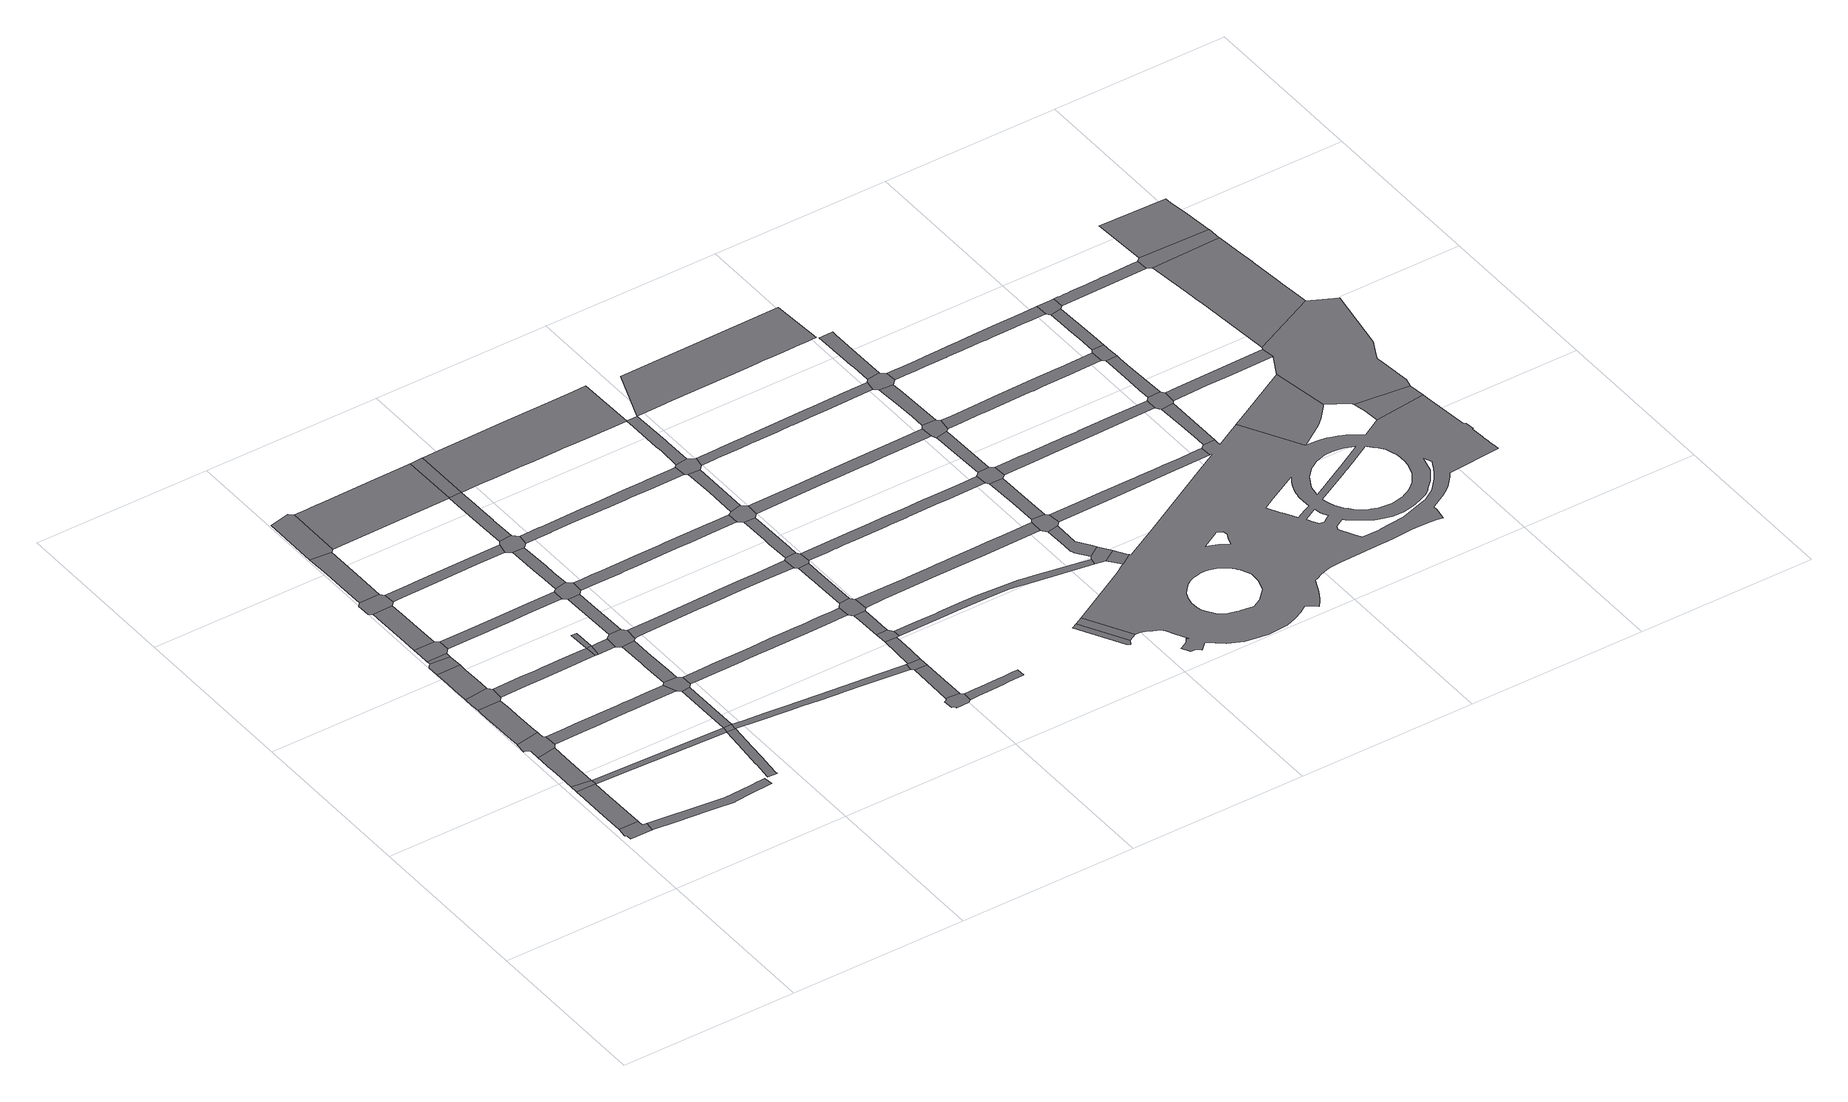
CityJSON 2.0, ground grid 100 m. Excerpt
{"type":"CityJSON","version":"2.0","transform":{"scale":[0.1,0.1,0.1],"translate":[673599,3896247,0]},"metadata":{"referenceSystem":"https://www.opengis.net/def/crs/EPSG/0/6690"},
"CityObjects":{
"road1":{"type":"Road","attributes":{"function":"9","usage":"9","RoadStructureAttribute.widthType":"9","RoadStructureAttribute.width":-9999,"RoadStructureAttribute.sectionType":"9"},"geometry":[{"type":"MultiSurface","lod":"1","boundaries":[[[0,1,2,3,4,5,6,7]]]}]},
"road2":{"type":"Road","attributes":{"function":"9","usage":"9","RoadStructureAttribute.widthType":"2","RoadStructureAttribute.width":12.78,"RoadStructureAttribute.sectionType":"1"},"geometry":[{"type":"MultiSurface","lod":"1","boundaries":[[[1,8,9,10,11,12,13,14,15,2]]]}]},
"road3":{"type":"Road","attributes":{"function":"9","usage":"9","RoadStructureAttribute.widthType":"9","RoadStructureAttribute.width":-9999,"RoadStructureAttribute.sectionType":"9"},"geometry":[{"type":"MultiSurface","lod":"1","boundaries":[[[11,10,16,17]]]}]},
"road4":{"type":"Road","attributes":{"function":"9","usage":"9","RoadStructureAttribute.widthType":"2","RoadStructureAttribute.width":12.78,"RoadStructureAttribute.sectionType":"1"},"geometry":[{"type":"MultiSurface","lod":"1","boundaries":[[[18,19,20,21,17,16,22,23,24]]]}]},
"road5":{"type":"Road","attributes":{"function":"9","usage":"9","RoadStructureAttribute.widthType":"9","RoadStructureAttribute.width":-9999,"RoadStructureAttribute.sectionType":"9"},"geometry":[{"type":"MultiSurface","lod":"1","boundaries":[[[25,26,27,28,18,24,29,30,31,32,33]]]}]},
"road6":{"type":"Road","attributes":{"function":"9","usage":"9","RoadStructureAttribute.widthType":"2","RoadStructureAttribute.width":12.78,"RoadStructureAttribute.sectionType":"1"},"geometry":[{"type":"MultiSurface","lod":"1","boundaries":[[[34,35,36,37,38,39,40,41,42,43,44,45,25,33]]]}]},
"road7":{"type":"Road","attributes":{"function":"9","usage":"9","RoadStructureAttribute.widthType":"9","RoadStructureAttribute.width":-9999,"RoadStructureAttribute.sectionType":"9"},"geometry":[{"type":"MultiSurface","lod":"1","boundaries":[[[46,47,40,39,48,49,50]]]}]},
"road8":{"type":"Road","attributes":{"function":"9","usage":"9","RoadStructureAttribute.widthType":"3","RoadStructureAttribute.width":5.31,"RoadStructureAttribute.sectionType":"1"},"geometry":[{"type":"MultiSurface","lod":"1","boundaries":[[[51,52,53,54,55,56,7,6,57,58,59,60,61,62,63,64,65]]]}]},
"road9":{"type":"Road","attributes":{"function":"9","usage":"9","RoadStructureAttribute.widthType":"2","RoadStructureAttribute.width":12.78,"RoadStructureAttribute.sectionType":"1"},"geometry":[{"type":"MultiSurface","lod":"1","boundaries":[[[66,67,68,69,70,71,72,73,74,46,50]]]}]},
"road10":{"type":"Road","attributes":{"function":"9","usage":"9","RoadStructureAttribute.widthType":"9","RoadStructureAttribute.width":-9999,"RoadStructureAttribute.sectionType":"9"},"geometry":[{"type":"MultiSurface","lod":"1","boundaries":[[[75,76,77,78,70,69]]]}]},
"road11":{"type":"Road","attributes":{"function":"9","usage":"9","RoadStructureAttribute.widthType":"2","RoadStructureAttribute.width":12.78,"RoadStructureAttribute.sectionType":"1"},"geometry":[{"type":"MultiSurface","lod":"1","boundaries":[[[79,80,76,75]]]}]},
"road12":{"type":"Road","attributes":{"function":"9","usage":"9","RoadStructureAttribute.widthType":"9","RoadStructureAttribute.width":-9999,"RoadStructureAttribute.sectionType":"9"},"geometry":[{"type":"MultiSurface","lod":"1","boundaries":[[[81,82,80,79,83,84,85,86]]]}]},
"road13":{"type":"Road","attributes":{"function":"9","usage":"9","RoadStructureAttribute.widthType":"4","RoadStructureAttribute.width":3.56,"RoadStructureAttribute.sectionType":"1"},"geometry":[{"type":"MultiSurface","lod":"1","boundaries":[[[87,88,89,16,10,90,91,92,93,94,95]]]}]},
"road14":{"type":"Road","attributes":{"function":"9","usage":"9","RoadStructureAttribute.widthType":"2","RoadStructureAttribute.width":12.78,"RoadStructureAttribute.sectionType":"1"},"geometry":[{"type":"MultiSurface","lod":"1","boundaries":[[[86,96,97,98,99,100,101,81]]]}]},
"road15":{"type":"Road","attributes":{"function":"9","usage":"9","RoadStructureAttribute.widthType":"9","RoadStructureAttribute.width":-9999,"RoadStructureAttribute.sectionType":"9"},"geometry":[{"type":"MultiSurface","lod":"1","boundaries":[[[98,102,103,104,105,106,107,99]]]}]},
"road16":{"type":"Road","attributes":{"function":"9","usage":"9","RoadStructureAttribute.widthType":"2","RoadStructureAttribute.width":6.62,"RoadStructureAttribute.sectionType":"1"},"geometry":[{"type":"MultiSurface","lod":"1","boundaries":[[[108,109,110,111,112,113,114,30,29,115,116,117,118,119,120,121,122]]]}]},
"road17":{"type":"Road","attributes":{"function":"9","usage":"9","RoadStructureAttribute.widthType":"2","RoadStructureAttribute.width":12.78,"RoadStructureAttribute.sectionType":"1"},"geometry":[{"type":"MultiSurface","lod":"1","boundaries":[[[123,124,125,105,104,126,127]]]}]},
"road18":{"type":"Road","attributes":{"function":"9","usage":"9","RoadStructureAttribute.widthType":"2","RoadStructureAttribute.width":6.63,"RoadStructureAttribute.sectionType":"1"},"geometry":[{"type":"MultiSurface","lod":"1","boundaries":[[[48,128,129,130,131,132,133,134,135,136,137,138,139,140,141,142,49]]]}]},
"road19":{"type":"Road","attributes":{"function":"9","usage":"9","RoadStructureAttribute.widthType":"9","RoadStructureAttribute.width":-9999,"RoadStructureAttribute.sectionType":"9"},"geometry":[{"type":"MultiSurface","lod":"1","boundaries":[[[143,144,145,123,127,146]]]}]},
"road20":{"type":"Road","attributes":{"function":"9","usage":"9","RoadStructureAttribute.widthType":"2","RoadStructureAttribute.width":6.18,"RoadStructureAttribute.sectionType":"1"},"geometry":[{"type":"MultiSurface","lod":"1","boundaries":[[[147,93,148,149,150,151,152,153,154,155,156,157,158,159,160]]]}]},
"road21":{"type":"Road","attributes":{"function":"9","usage":"9","RoadStructureAttribute.widthType":"2","RoadStructureAttribute.width":6.14,"RoadStructureAttribute.sectionType":"1"},"geometry":[{"type":"MultiSurface","lod":"1","boundaries":[[[84,161,162,163,164,165,166,167,168,169,170,171,172,85]]]}]},
"road22":{"type":"Road","attributes":{"function":"9","usage":"9","RoadStructureAttribute.widthType":"9","RoadStructureAttribute.width":-9999,"RoadStructureAttribute.sectionType":"9"},"geometry":[{"type":"MultiSurface","lod":"1","boundaries":[[[93,147,173,94]]]}]},
"road23":{"type":"Road","attributes":{"function":"9","usage":"9","RoadStructureAttribute.widthType":"2","RoadStructureAttribute.width":6.18,"RoadStructureAttribute.sectionType":"1"},"geometry":[{"type":"MultiSurface","lod":"1","boundaries":[[[173,174,175,176,177,178,179,94]]]}]},
"road24":{"type":"Road","attributes":{"function":"9","usage":"9","RoadStructureAttribute.widthType":"9","RoadStructureAttribute.width":-9999,"RoadStructureAttribute.sectionType":"9"},"geometry":[{"type":"MultiSurface","lod":"1","boundaries":[[[133,180,181,134]]]}]},
"road25":{"type":"Road","attributes":{"function":"9","usage":"9","RoadStructureAttribute.widthType":"4","RoadStructureAttribute.width":2.41,"RoadStructureAttribute.sectionType":"9"},"geometry":[{"type":"MultiSurface","lod":"1","boundaries":[[[181,182,183,184,134]]]}]},
"road26":{"type":"Road","attributes":{"function":"9","usage":"9","RoadStructureAttribute.widthType":"3","RoadStructureAttribute.width":5.77,"RoadStructureAttribute.sectionType":"1"},"geometry":[{"type":"MultiSurface","lod":"1","boundaries":[[[185,186,187,103,102,188,189,190,191,192]]]}]},
"road27":{"type":"Road","attributes":{"function":"9","usage":"9","RoadStructureAttribute.widthType":"9","RoadStructureAttribute.width":-9999,"RoadStructureAttribute.sectionType":"9"},"geometry":[{"type":"MultiSurface","lod":"1","boundaries":[[[193,194,195,108,122,177,176,196]]]}]},
"road28":{"type":"Road","attributes":{"function":"9","usage":"9","RoadStructureAttribute.widthType":"2","RoadStructureAttribute.width":6.63,"RoadStructureAttribute.sectionType":"1"},"geometry":[{"type":"MultiSurface","lod":"1","boundaries":[[[181,180,197,198,199,200]]]}]},
"road29":{"type":"Road","attributes":{"function":"9","usage":"9","RoadStructureAttribute.widthType":"2","RoadStructureAttribute.width":6.18,"RoadStructureAttribute.sectionType":"1"},"geometry":[{"type":"MultiSurface","lod":"1","boundaries":[[[201,202,203,195,194,204,205,206,207,208]]]}]},
"road30":{"type":"Road","attributes":{"function":"9","usage":"9","RoadStructureAttribute.widthType":"9","RoadStructureAttribute.width":-9999,"RoadStructureAttribute.sectionType":"9"},"geometry":[{"type":"MultiSurface","lod":"1","boundaries":[[[207,209,210,211,212,198,197,208]]]}]},
"road31":{"type":"Road","attributes":{"function":"9","usage":"1","RoadStructureAttribute.widthType":"1","RoadStructureAttribute.width":34.1,"RoadStructureAttribute.sectionType":"1"},"geometry":[{"type":"MultiSurface","lod":"1","boundaries":[[[213,214,215,216,217,218,143,146,219,220,221,222]]]}]},
"road32":{"type":"Road","attributes":{"function":"9","usage":"9","RoadStructureAttribute.widthType":"2","RoadStructureAttribute.width":6.18,"RoadStructureAttribute.sectionType":"1"},"geometry":[{"type":"MultiSurface","lod":"1","boundaries":[[[223,224,225,212,211,226,227,228]]]}]},
"road33":{"type":"Road","attributes":{"function":"9","usage":"9","RoadStructureAttribute.widthType":"9","RoadStructureAttribute.width":-9999,"RoadStructureAttribute.sectionType":"9"},"geometry":[{"type":"MultiSurface","lod":"1","boundaries":[[[229,169,168,223,228,230,231,232]]]}]},
"road34":{"type":"Road","attributes":{"function":"9","usage":"9","RoadStructureAttribute.widthType":"2","RoadStructureAttribute.width":6.18,"RoadStructureAttribute.sectionType":"1"},"geometry":[{"type":"MultiSurface","lod":"1","boundaries":[[[233,234,235,236,237,238,229,232]]]}]},
"road35":{"type":"Road","attributes":{"function":"9","usage":"9","RoadStructureAttribute.widthType":"3","RoadStructureAttribute.width":4.01,"RoadStructureAttribute.sectionType":"1"},"geometry":[{"type":"MultiSurface","lod":"1","boundaries":[[[239,240,241,242,243,244,245,246,247,248,249,250,251,252,253,254,255,173,147,256]]]}]},
"road36":{"type":"Road","attributes":{"function":"9","usage":"9","RoadStructureAttribute.widthType":"9","RoadStructureAttribute.width":-9999,"RoadStructureAttribute.sectionType":"9"},"geometry":[{"type":"MultiSurface","lod":"1","boundaries":[[[191,236,235,257,258,259,260,192]]]}]},
"road37":{"type":"Road","attributes":{"function":"9","usage":"9","RoadStructureAttribute.widthType":"2","RoadStructureAttribute.width":6.18,"RoadStructureAttribute.sectionType":"1"},"geometry":[{"type":"MultiSurface","lod":"1","boundaries":[[[261,262,263,260,259,264,265,266,267,268,269,220]]]}]},
"road38":{"type":"Road","attributes":{"function":"9","usage":"9","RoadStructureAttribute.widthType":"2","RoadStructureAttribute.width":6.32,"RoadStructureAttribute.sectionType":"1"},"geometry":[{"type":"MultiSurface","lod":"1","boundaries":[[[270,271,272,273,274,275,276,277,278,279,280,281,282,283,284,285,286,287,288,289,290,291,292,293,294,193,196]]]}]},
"road39":{"type":"Road","attributes":{"function":"9","usage":"9","RoadStructureAttribute.widthType":"9","RoadStructureAttribute.width":-9999,"RoadStructureAttribute.sectionType":"9"},"geometry":[{"type":"MultiSurface","lod":"1","boundaries":[[[269,295,221,220]]]}]},
"road40":{"type":"Road","attributes":{"function":"9","usage":"9","RoadStructureAttribute.widthType":"2","RoadStructureAttribute.width":6.34,"RoadStructureAttribute.sectionType":"1"},"geometry":[{"type":"MultiSurface","lod":"1","boundaries":[[[296,297,298,299,300,301,302,210,209,303,304,305,306,307,308,309,310,311,312,313]]]}]},
"road41":{"type":"Road","attributes":{"function":"9","usage":"9","RoadStructureAttribute.widthType":"2","RoadStructureAttribute.width":6.58,"RoadStructureAttribute.sectionType":"1"},"geometry":[{"type":"MultiSurface","lod":"1","boundaries":[[[314,315,316,317,318,319,320,321,322,323,324,325,326,231,230,327,328,329,330,331,332,333,334]]]}]},
"road42":{"type":"Road","attributes":{"function":"9","usage":"9","RoadStructureAttribute.widthType":"9","RoadStructureAttribute.width":-9999,"RoadStructureAttribute.sectionType":"9"},"geometry":[{"type":"MultiSurface","lod":"1","boundaries":[[[335,336,337,338,339,340,341,342,343,344]]]}]},
"road43":{"type":"Road","attributes":{"function":"9","usage":"9","RoadStructureAttribute.widthType":"2","RoadStructureAttribute.width":6.67,"RoadStructureAttribute.sectionType":"1"},"geometry":[{"type":"MultiSurface","lod":"1","boundaries":[[[345,346,347,348,335,344]]]}]},
"road44":{"type":"Road","attributes":{"function":"9","usage":"9","RoadStructureAttribute.widthType":"9","RoadStructureAttribute.width":-9999,"RoadStructureAttribute.sectionType":"9"},"geometry":[{"type":"MultiSurface","lod":"1","boundaries":[[[349,350,249,248,347,346,351]]]}]},
"road45":{"type":"Road","attributes":{"function":"9","usage":"9","RoadStructureAttribute.widthType":"2","RoadStructureAttribute.width":6.24,"RoadStructureAttribute.sectionType":"1"},"geometry":[{"type":"MultiSurface","lod":"1","boundaries":[[[352,353,354,355,356,357,358,359,360,258,257,361,362,363,364,365,366,367,368,369,370,371,372,373,374,375,376,377]]]}]},
"road46":{"type":"Road","attributes":{"function":"9","usage":"9","RoadStructureAttribute.widthType":"2","RoadStructureAttribute.width":6.67,"RoadStructureAttribute.sectionType":"1"},"geometry":[{"type":"MultiSurface","lod":"1","boundaries":[[[378,379,380,349,351]]]}]},
"road47":{"type":"Road","attributes":{"function":"9","usage":"9","RoadStructureAttribute.widthType":"9","RoadStructureAttribute.width":-9999,"RoadStructureAttribute.sectionType":"9"},"geometry":[{"type":"MultiSurface","lod":"1","boundaries":[[[381,380,379,382,383,384,385]]]}]},
"road48":{"type":"Road","attributes":{"function":"9","usage":"9","RoadStructureAttribute.widthType":"3","RoadStructureAttribute.width":4.66,"RoadStructureAttribute.sectionType":"1"},"geometry":[{"type":"MultiSurface","lod":"1","boundaries":[[[386,387,388,389,390,343,342,391,392,393,394,395,396,397]]]}]},
"road49":{"type":"Road","attributes":{"function":"9","usage":"9","RoadStructureAttribute.widthType":"2","RoadStructureAttribute.width":6.67,"RoadStructureAttribute.sectionType":"1"},"geometry":[{"type":"MultiSurface","lod":"1","boundaries":[[[398,399,381,385,400,401,402]]]}]},
"road50":{"type":"Road","attributes":{"function":"9","usage":"9","RoadStructureAttribute.widthType":"9","RoadStructureAttribute.width":-9999,"RoadStructureAttribute.sectionType":"9"},"geometry":[{"type":"MultiSurface","lod":"1","boundaries":[[[403,404,405,282,281,398,402,406]]]}]},
"road51":{"type":"Road","attributes":{"function":"9","usage":"1","RoadStructureAttribute.widthType":"1","RoadStructureAttribute.width":34.1,"RoadStructureAttribute.sectionType":"1"},"geometry":[{"type":"MultiSurface","lod":"1","boundaries":[[[295,269,407,408,409,410,411,412,413,414,415,416,417,418,419,420,421,422,423,424,425,426,427]]]}]},
"road52":{"type":"Road","attributes":{"function":"9","usage":"9","RoadStructureAttribute.widthType":"2","RoadStructureAttribute.width":6.67,"RoadStructureAttribute.sectionType":"1"},"geometry":[{"type":"MultiSurface","lod":"1","boundaries":[[[428,429,430,431,405,404,432,433,434]]]}]},
"road53":{"type":"Road","attributes":{"function":"9","usage":"9","RoadStructureAttribute.widthType":"9","RoadStructureAttribute.width":-9999,"RoadStructureAttribute.sectionType":"9"},"geometry":[{"type":"MultiSurface","lod":"1","boundaries":[[[435,436,437,438,313,312,428,434]]]}]},
"road54":{"type":"Road","attributes":{"function":"9","usage":"9","RoadStructureAttribute.widthType":"2","RoadStructureAttribute.width":6.67,"RoadStructureAttribute.sectionType":"1"},"geometry":[{"type":"MultiSurface","lod":"1","boundaries":[[[439,440,441,438,437,442,443,444,445]]]}]},
"road55":{"type":"Road","attributes":{"function":"9","usage":"9","RoadStructureAttribute.widthType":"9","RoadStructureAttribute.width":-9999,"RoadStructureAttribute.sectionType":"9"},"geometry":[{"type":"MultiSurface","lod":"1","boundaries":[[[446,447,448,314,334,445,444,449]]]}]},
"road56":{"type":"Road","attributes":{"function":"9","usage":"9","RoadStructureAttribute.widthType":"2","RoadStructureAttribute.width":6.67,"RoadStructureAttribute.sectionType":"1"},"geometry":[{"type":"MultiSurface","lod":"1","boundaries":[[[447,450,451,452,453,448]]]}]},
"road57":{"type":"Road","attributes":{"function":"9","usage":"9","RoadStructureAttribute.widthType":"9","RoadStructureAttribute.width":-9999,"RoadStructureAttribute.sectionType":"9"},"geometry":[{"type":"MultiSurface","lod":"1","boundaries":[[[454,352,377,451,450,455,456,457]]]}]},
"road58":{"type":"Road","attributes":{"function":"9","usage":"9","RoadStructureAttribute.widthType":"2","RoadStructureAttribute.width":6.67,"RoadStructureAttribute.sectionType":"1"},"geometry":[{"type":"MultiSurface","lod":"1","boundaries":[[[418,458,459,460,461,454,457,462,463,464]]]}]},
"road59":{"type":"Road","attributes":{"function":"9","usage":"9","RoadStructureAttribute.widthType":"3","RoadStructureAttribute.width":4.28,"RoadStructureAttribute.sectionType":"1"},"geometry":[{"type":"MultiSurface","lod":"1","boundaries":[[[465,466,467,468,469,470,471,472,473,474,475,476,384,383,477,478,479,480,481,482,483,484,485,486]]]}]},
"road60":{"type":"Road","attributes":{"function":"9","usage":"9","RoadStructureAttribute.widthType":"2","RoadStructureAttribute.width":6.96,"RoadStructureAttribute.sectionType":"1"},"geometry":[{"type":"MultiSurface","lod":"1","boundaries":[[[487,488,489,490,491,492,493,494,495,496,497,498,499,500,501,403,406,502,503,504,505,506,507,508,509,510,511]]]}]},
"road61":{"type":"Road","attributes":{"function":"9","usage":"9","RoadStructureAttribute.widthType":"9","RoadStructureAttribute.width":-9999,"RoadStructureAttribute.sectionType":"9"},"geometry":[{"type":"MultiSurface","lod":"1","boundaries":[[[512,513,514,515,516]]]}]},
"road62":{"type":"Road","attributes":{"function":"9","usage":"9","RoadStructureAttribute.widthType":"9","RoadStructureAttribute.width":-9999,"RoadStructureAttribute.sectionType":"9"},"geometry":[{"type":"MultiSurface","lod":"1","boundaries":[[[517,516,515,518,519]]]}]},
"road63":{"type":"Road","attributes":{"function":"9","usage":"9","RoadStructureAttribute.widthType":"2","RoadStructureAttribute.width":6.27,"RoadStructureAttribute.sectionType":"1"},"geometry":[{"type":"MultiSurface","lod":"1","boundaries":[[[435,520,521,522,523,524,525,526,527,528,529,530,531,532,533,534,535,536,537,538,539,540,541,542,543,544,545,546,547,548,436]]]}]},
"road64":{"type":"Road","attributes":{"function":"9","usage":"9","RoadStructureAttribute.widthType":"2","RoadStructureAttribute.width":6.65,"RoadStructureAttribute.sectionType":"1"},"geometry":[{"type":"MultiSurface","lod":"1","boundaries":[[[549,550,551,552,553,446,449,554,555,556,557,558,559,560,561,562,563,564,565]]]}]},
"road65":{"type":"Road","attributes":{"function":"9","usage":"9","RoadStructureAttribute.widthType":"3","RoadStructureAttribute.width":5.83,"RoadStructureAttribute.sectionType":"1"},"geometry":[{"type":"MultiSurface","lod":"1","boundaries":[[[455,566,567,568,569,570,571,572,573,574,575,576,577,578,579,580,581,582,583,584,585,586,587,588,589,590,591,592,593,594,456]]]}]},
"road66":{"type":"Road","attributes":{"function":"9","usage":"9","RoadStructureAttribute.widthType":"9","RoadStructureAttribute.width":-9999,"RoadStructureAttribute.sectionType":"9"},"geometry":[{"type":"MultiSurface","lod":"1","boundaries":[[[595,486,485,596,597,598]]]}]},
"road67":{"type":"Road","attributes":{"function":"9","usage":"1","RoadStructureAttribute.widthType":"1","RoadStructureAttribute.width":34.1,"RoadStructureAttribute.sectionType":"1"},"geometry":[{"type":"MultiSurface","lod":"1","boundaries":[[[599,600,601,602,603,604,605,606,607,608,609,610,611,612,613,464,614]]]}]},
"road68":{"type":"Road","attributes":{"function":"9","usage":"9","RoadStructureAttribute.widthType":"2","RoadStructureAttribute.width":7.46,"RoadStructureAttribute.sectionType":"1"},"geometry":[{"type":"MultiSurface","lod":"1","boundaries":[[[615,616,617,595,598,618,619,620,621]]]}]},
"road69":{"type":"Road","attributes":{"function":"9","usage":"9","RoadStructureAttribute.widthType":"9","RoadStructureAttribute.width":-9999,"RoadStructureAttribute.sectionType":"9"},"geometry":[{"type":"MultiSurface","lod":"1","boundaries":[[[510,621,620,622,623,624,625,626,511]]]}]},
"road70":{"type":"Road","attributes":{"function":"9","usage":"9","RoadStructureAttribute.widthType":"9","RoadStructureAttribute.width":-9999,"RoadStructureAttribute.sectionType":"9"},"geometry":[{"type":"MultiSurface","lod":"1","boundaries":[[[627,628,629,597,596]]]}]},
"road71":{"type":"Road","attributes":{"function":"9","usage":"9","RoadStructureAttribute.widthType":"2","RoadStructureAttribute.width":7.46,"RoadStructureAttribute.sectionType":"1"},"geometry":[{"type":"MultiSurface","lod":"1","boundaries":[[[630,631,626,625,632,633,634]]]}]},
"road72":{"type":"Road","attributes":{"function":"9","usage":"9","RoadStructureAttribute.widthType":"9","RoadStructureAttribute.width":-9999,"RoadStructureAttribute.sectionType":"9"},"geometry":[{"type":"MultiSurface","lod":"1","boundaries":[[[635,538,537,634,633,636,637,638]]]}]},
"road73":{"type":"Road","attributes":{"function":"9","usage":"9","RoadStructureAttribute.widthType":"2","RoadStructureAttribute.width":7.46,"RoadStructureAttribute.sectionType":"1"},"geometry":[{"type":"MultiSurface","lod":"1","boundaries":[[[639,640,641,642,643,644,635,638]]]}]},
"road74":{"type":"Road","attributes":{"function":"9","usage":"9","RoadStructureAttribute.widthType":"9","RoadStructureAttribute.width":-9999,"RoadStructureAttribute.sectionType":"9"},"geometry":[{"type":"MultiSurface","lod":"1","boundaries":[[[642,641,645,646,647,648,549,565]]]}]},
"road75":{"type":"Road","attributes":{"function":"9","usage":"9","RoadStructureAttribute.widthType":"2","RoadStructureAttribute.width":7.46,"RoadStructureAttribute.sectionType":"1"},"geometry":[{"type":"MultiSurface","lod":"1","boundaries":[[[649,650,651,648,647,652,653,654]]]}]},
"road76":{"type":"Road","attributes":{"function":"9","usage":"9","RoadStructureAttribute.widthType":"9","RoadStructureAttribute.width":-9999,"RoadStructureAttribute.sectionType":"9"},"geometry":[{"type":"MultiSurface","lod":"1","boundaries":[[[580,654,653,655,656,657,658,581]]]}]},
"road77":{"type":"Road","attributes":{"function":"9","usage":"9","RoadStructureAttribute.widthType":"2","RoadStructureAttribute.width":7.46,"RoadStructureAttribute.sectionType":"1"},"geometry":[{"type":"MultiSurface","lod":"1","boundaries":[[[659,660,658,657,661,662,663,664]]]}]},
"road78":{"type":"Road","attributes":{"function":"9","usage":"9","RoadStructureAttribute.widthType":"2","RoadStructureAttribute.width":6.79,"RoadStructureAttribute.sectionType":"1"},"geometry":[{"type":"MultiSurface","lod":"1","boundaries":[[[623,665,666,667,668,669,670,671,672,673,674,675,676,677,678,679,680,681,624]]]}]},
"road79":{"type":"Road","attributes":{"function":"9","usage":"9","RoadStructureAttribute.widthType":"2","RoadStructureAttribute.width":6.71,"RoadStructureAttribute.sectionType":"1"},"geometry":[{"type":"MultiSurface","lod":"1","boundaries":[[[682,683,684,685,686,687,688,689,690,691,692,693,694,695,637,636,696,697,698,699,700,701,702,703]]]}]},
"road80":{"type":"Road","attributes":{"function":"9","usage":"9","RoadStructureAttribute.widthType":"9","RoadStructureAttribute.width":-9999,"RoadStructureAttribute.sectionType":"9"},"geometry":[{"type":"MultiSurface","lod":"1","boundaries":[[[704,705,706,707,708,709,710,711,712,713,714,715,716,717,718,719,720,721,722,723,724,725,726,727,728,729,730,731,732,733,734,735,736,737,738,739,740,741,742,743,744,745,746,747,748,749,750,751,752,753,754,755,756,757,758,759,760,761,762,763,764,765,766,767,768,769,770,771,772,773,774,775,776,777,670,669,778,779,780,781,782,783,784,628,627,785,786,517,519,787,788,789,790,791,792,793,794,795,796,797,798,799,800,801,802],[803,804,805,806,807,808,809,810,811,812,813,814,815,816,817,818,819,820,821,822,823,824,825,826,827,828,829,830,831,832,833,834,835,836,837,838,839,840,841,842,843,844,845,846,847],[848,849,850,851,852,853,854,855,856,857,858,859,860,861,862,863,864,865,866,867,868,869,870,871,872,873,874,875,876,877,878,879,880,881,882,883,884],[885,886,887,888,889,890,891,892,893,894,895,896,897,898,899,900,901,902,903,904,905,906,907,908,909,910,911,912,913,914,915,916,917,918,919,920,921,922,923,924,925,926,927,928,929,930],[931,932,933,934,935,936,937,938,939,940,941],[942,943,944,945,946,947,948,949,950,951,952,953,954,955,956,957],[958,959,960,961,962,963,964,965,966],[967,968,969,970,971,972,973,974,975,976,977,978,979,980,981,982,983,984,985]]]}]},
"road81":{"type":"Road","attributes":{"function":"9","usage":"9","RoadStructureAttribute.widthType":"2","RoadStructureAttribute.width":6.95,"RoadStructureAttribute.sectionType":"1"},"geometry":[{"type":"MultiSurface","lod":"1","boundaries":[[[986,987,988,989,990,991,992,993,646,645,994,995,996,997,998,999,1000,1001,1002,1003,1004]]]}]},
"road82":{"type":"Road","attributes":{"function":"9","usage":"9","RoadStructureAttribute.widthType":"2","RoadStructureAttribute.width":6.63,"RoadStructureAttribute.sectionType":"1"},"geometry":[{"type":"MultiSurface","lod":"1","boundaries":[[[1005,1006,1007,1008,1009,1010,1011,1012,1013,1014,1015,1016,1017,1018,656,655,1019,1020,1021,1022,1023,1024,1025,1026,1027,1028,1029,1030,1031,1032,1033,1034,1035,1036,1037]]]}]},
"road83":{"type":"Road","attributes":{"function":"9","usage":"9","RoadStructureAttribute.widthType":"9","RoadStructureAttribute.width":-9999,"RoadStructureAttribute.sectionType":"9"},"geometry":[{"type":"MultiSurface","lod":"1","boundaries":[[[1038,1039,777,776,1040,1041]]]}]},
"road84":{"type":"Road","attributes":{"function":"9","usage":"9","RoadStructureAttribute.widthType":"9","RoadStructureAttribute.width":-9999,"RoadStructureAttribute.sectionType":"9"},"geometry":[{"type":"MultiSurface","lod":"1","boundaries":[[[1042,1043,1044,703,702,1041,1040,1045]]]}]},
"road85":{"type":"Road","attributes":{"function":"9","usage":"9","RoadStructureAttribute.widthType":"2","RoadStructureAttribute.width":6.79,"RoadStructureAttribute.sectionType":"1"},"geometry":[{"type":"MultiSurface","lod":"1","boundaries":[[[1046,1047,1048,1049,1050,1051,1044,1043,1052,1053,1054]]]}]},
"road86":{"type":"Road","attributes":{"function":"9","usage":"9","RoadStructureAttribute.widthType":"9","RoadStructureAttribute.width":-9999,"RoadStructureAttribute.sectionType":"9"},"geometry":[{"type":"MultiSurface","lod":"1","boundaries":[[[1055,1056,1057,1058,1004,1003,1046,1054]]]}]},
"road87":{"type":"Road","attributes":{"function":"9","usage":"9","RoadStructureAttribute.widthType":"2","RoadStructureAttribute.width":6.79,"RoadStructureAttribute.sectionType":"1"},"geometry":[{"type":"MultiSurface","lod":"1","boundaries":[[[1059,1060,1061,1062,1063,1064,1065,1058,1057]]]}]},
"road88":{"type":"Road","attributes":{"function":"9","usage":"9","RoadStructureAttribute.widthType":"9","RoadStructureAttribute.width":-9999,"RoadStructureAttribute.sectionType":"9"},"geometry":[{"type":"MultiSurface","lod":"1","boundaries":[[[1061,1060,1066,1067,1068,1005,1037]]]}]},
"road89":{"type":"Road","attributes":{"function":"9","usage":"9","RoadStructureAttribute.widthType":"9","RoadStructureAttribute.width":-9999,"RoadStructureAttribute.sectionType":"9"},"geometry":[{"type":"MultiSurface","lod":"1","boundaries":[[[770,1069,1070,1071,1072,1073,1074,1075,1076,1077,1078,1079,771]]]}]},
"road90":{"type":"Road","attributes":{"function":"9","usage":"9","RoadStructureAttribute.widthType":"2","RoadStructureAttribute.width":6.29,"RoadStructureAttribute.sectionType":"1"},"geometry":[{"type":"MultiSurface","lod":"1","boundaries":[[[1080,1081,1082,1083,1084,1085,1086,1042,1045]]]}]},
"road91":{"type":"Road","attributes":{"function":"9","usage":"9","RoadStructureAttribute.widthType":"2","RoadStructureAttribute.width":6.63,"RoadStructureAttribute.sectionType":"1"},"geometry":[{"type":"MultiSurface","lod":"1","boundaries":[[[1087,1088,1089,1090,1091,1092,1093,1094,1095,1096,1097,1098,1099,1067,1066,1100,1101,1102,1103]]]}]},
"road92":{"type":"Road","attributes":{"function":"9","usage":"9","RoadStructureAttribute.widthType":"9","RoadStructureAttribute.width":-9999,"RoadStructureAttribute.sectionType":"9"},"geometry":[{"type":"MultiSurface","lod":"1","boundaries":[[[759,1104,1105,1106,1107,760]]]}]},
"road93":{"type":"Road","attributes":{"function":"9","usage":"9","RoadStructureAttribute.widthType":"9","RoadStructureAttribute.width":-9999,"RoadStructureAttribute.sectionType":"9"},"geometry":[{"type":"MultiSurface","lod":"1","boundaries":[[[1108,1109,1110,1085,1084,1077,1076,1111,1105,1104,1112,1113,1114,1115,1116,1117,1118,1119]]]}]},
"road94":{"type":"Road","attributes":{"function":"1","usage":"1","RoadStructureAttribute.widthType":"1","RoadStructureAttribute.width":35.46,"RoadStructureAttribute.sectionType":"7"},"geometry":[{"type":"MultiSurface","lod":"1","boundaries":[[[1120,1121,1122,1123,1124,1125,1110,1109,1126,1127,1128,1129,1130,1131,1132,1133,1134]]]}]},
"road95":{"type":"Road","attributes":{"function":"9","usage":"9","RoadStructureAttribute.widthType":"9","RoadStructureAttribute.width":-9999,"RoadStructureAttribute.sectionType":"9"},"geometry":[{"type":"MultiSurface","lod":"1","boundaries":[[[1103,1102,1120,1134,1135,1136]]]}]},
"road96":{"type":"Road","attributes":{"function":"1","usage":"1","RoadStructureAttribute.widthType":"1","RoadStructureAttribute.width":35.46,"RoadStructureAttribute.sectionType":"7"},"geometry":[{"type":"MultiSurface","lod":"1","boundaries":[[[1135,1137,1138,1139,1140,1141,1142,1136]]]}]}
},
"vertices":[
[150,506,0],[150,539,0],[39,538,0],[31,483,0],[42,472,0],[42,448,0],[170,446,0],[177,503,0],
[148,787,0],[147,895,0],[147,898,0],[37,898,0],[38,837,0],[38,786,0],[38,674,0],[39,541,0],
[147,932,0],[37,947,0],
[36,1227,0],[36,1195,0],[36,1144,0],[37,1075,0],[147,935,0],[146,1112,0],[146,1245,0],
[12,1369,0],[6,1304,0],[19,1303,0],[36,1287,0],[163,1269,0],[160,1342,0],[148,1354,0],[147,1378,0],[147,1391,0],
[146,1423,0],[144,1510,0],[143,1566,0],[142,1615,0],[141,1665,0],[140,1701,0],[9,1700,0],[9,1673,0],[9,1625,0],[10,1515,0],[11,1475,0],[12,1372,0],
[8,1801,0],[8,1750,0],[158,1721,0],[163,1795,0],[142,1816,0],
[830,468,0],[797,466,0],[773,464,0],[754,463,0],[604,454,0],[530,463,0],[173,446,0],[300,432,0],[476,414,0],[516,409,0],[618,398,0],[642,400,0],[720,406,0],[852,416,0],[848,469,0],
[142,1870,0],[141,1923,0],[140,1997,0],[140,2042,0],[5,2041,0],[5,2038,0],[6,1950,0],[7,1851,0],[7,1845,0],
[139,2123,0],[25,2131,0],[12,2118,0],[5,2110,0],
[139,2154,0],[24,2154,0],
[24,2263,0],[24,2211,0],[152,2168,0],[163,2180,0],[164,2248,0],[142,2264,0],
[497,922,0],[216,930,0],[150,932,0],[150,898,0],[258,894,0],[901,872,0],[904,872,0],[910,910,0],[907,910,0],
[138,2437,0],[136,2533,0],[135,2613,0],[21,2610,0],[21,2536,0],[23,2377,0],
[158,2637,0],[152,2703,0],[135,2724,0],[19,2721,0],[0,2703,0],[1,2625,0],
[861,1351,0],[756,1350,0],[657,1349,0],[624,1348,0],[589,1348,0],[334,1345,0],[276,1344,0],[298,1271,0],[350,1271,0],[408,1272,0],[505,1274,0],[619,1275,0],[620,1275,0],[736,1277,0],[885,1279,0],
[13,3138,0],[15,2995,0],[17,2883,0],[134,2948,0],[134,3127,0],
[283,1723,0],[330,1724,0],[392,1725,0],[602,1729,0],[641,1729,0],[721,1731,0],[720,1803,0],[717,1803,0],[683,1803,0],[558,1801,0],[525,1800,0],[492,1800,0],[463,1800,0],[420,1799,0],[327,1798,0],
[153,3472,0],[129,3494,0],[12,3468,0],[151,3142,0],
[953,871,0],[904,869,0],[889,716,0],[889,715,0],[877,589,0],[877,580,0],[866,470,0],[919,467,0],[919,470,0],[920,482,0],[928,579,0],[931,612,0],[939,710,0],[953,868,0],
[319,2182,0],[404,2184,0],[415,2184,0],[504,2185,0],[519,2185,0],[564,2186,0],[670,2188,0],[842,2190,0],[844,2257,0],[658,2254,0],[471,2252,0],[307,2250,0],
[957,911,0],
[957,914,0],[956,1221,0],[955,1263,0],[910,1260,0],[910,1014,0],[910,913,0],
[739,1731,0],[750,1804,0],
[747,1927,0],[717,1927,0],[720,1806,0],
[678,2709,0],[361,2705,0],[288,2704,0],[187,2637,0],[391,2641,0],[656,2647,0],[824,2650,0],[836,2711,0],
[973,1350,0],[949,1366,0],[875,1367,0],[973,1284,0],
[842,1733,0],[843,1805,0],[784,1804,0],[753,1804,0],
[871,1575,0],[872,1561,0],[872,1525,0],[948,1435,0],[946,1536,0],[945,1579,0],[943,1718,0],[869,1713,0],
[956,1734,0],[961,1806,0],[941,1831,0],[874,1830,0],
[800,3482,0],[609,3479,0],[314,3474,0],[285,3474,0],[240,3473,0],[228,3473,0],[842,3154,0],[845,3154,0],[842,3482,0],[839,3482,0],
[865,2168,0],[866,2135,0],[868,2052,0],[936,2018,0],[933,2136,0],[932,2169,0],
[863,2272,0],[955,2191,0],[958,2262,0],[930,2285,0],
[927,2384,0],[926,2446,0],[922,2625,0],[856,2627,0],[859,2452,0],[861,2363,0],
[1072,859,0],[1251,840,0],[1320,833,0],[1417,823,0],[1496,815,0],[1514,813,0],[1557,809,0],[1670,797,0],[1754,789,0],[1918,772,0],[1922,815,0],[1907,816,0],[1761,830,0],[1515,854,0],[1249,880,0],[1142,890,0],[1026,901,0],[956,871,0],
[947,2649,0],[954,2712,0],[925,2741,0],[852,2735,0],
[845,3151,0],[848,2952,0],[849,2893,0],[922,2888,0],[922,2891,0],[920,3001,0],[919,3044,0],[918,3154,0],[918,3157,0],
[1017,1285,0],[1078,1286,0],[1188,1287,0],[1282,1289,0],[1299,1289,0],[1396,1290,0],[1467,1291,0],[1477,1291,0],[1670,1293,0],[1805,1295,0],[1851,1296,0],[1910,1296,0],[1909,1366,0],[1865,1365,0],[1805,1364,0],[1747,1363,0],[1709,1362,0],[1669,1361,0],[1644,1361,0],[1591,1360,0],[1494,1359,0],[1431,1357,0],[1352,1356,0],[1151,1353,0],[1132,1352,0],
[917,3487,0],
[1739,1820,0],[1681,1819,0],[1660,1819,0],[1620,1818,0],[1479,1815,0],[1294,1812,0],[1093,1808,0],[985,1738,0],[1057,1739,0],[1364,1746,0],[1372,1746,0],[1447,1747,0],[1468,1748,0],[1539,1749,0],[1626,1751,0],[1730,1753,0],[1906,1753,0],[1902,1823,0],
[1885,2274,0],[1810,2273,0],[1754,2272,0],[1638,2271,0],[1507,2269,0],[1495,2269,0],[1470,2268,0],[1326,2266,0],[1324,2266,0],[1293,2266,0],[1131,2264,0],[1067,2263,0],[1008,2262,0],[1064,2193,0],[1192,2194,0],[1214,2195,0],[1290,2196,0],[1524,2200,0],[1609,2201,0],[1734,2203,0],[1884,2205,0],
[1929,488,0],[1925,474,0],[1908,469,0],[1911,414,0],[1926,406,0],[1929,396,0],[2002,398,0],[2019,411,0],[2022,465,0],[2005,479,0],
[2002,677,0],[2003,755,0],[1932,756,0],[1930,601,0],
[1933,814,0],[1930,814,0],[2003,813,0],
[1883,2729,0],[1859,2728,0],[1713,2726,0],[1689,2725,0],[1570,2723,0],[1406,2720,0],[1350,2719,0],[1077,2714,0],[1072,2714,0],[1098,2651,0],[1107,2651,0],[1243,2653,0],[1304,2653,0],[1328,2653,0],[1422,2654,0],[1425,2654,0],[1499,2655,0],[1514,2655,0],[1548,2656,0],[1559,2656,0],[1572,2656,0],[1601,2656,0],[1619,2656,0],[1621,2656,0],[1692,2657,0],[1889,2659,0],
[2004,898,0],[2005,1018,0],[1939,1018,0],
[1937,1089,0],[2008,1018,0],[2022,1018,0],[2021,1064,0],[2001,1093,0],
[2306,473,0],[2258,471,0],[2221,470,0],[2123,468,0],[2088,467,0],[2069,413,0],[2096,414,0],[2154,416,0],[2227,419,0],[2250,420,0],[2344,423,0],[2343,474,0],
[1932,1272,0],[1933,1230,0],[2000,1137,0],[1999,1187,0],[1998,1277,0],
[2010,1376,0],[1990,1400,0],[1929,1394,0],[2015,1294,0],
[921,3157,0],[1026,3158,0],[1046,3158,0],[1111,3158,0],[1280,3159,0],[1332,3159,0],[1502,3160,0],[1526,3160,0],[1579,3160,0],[1697,3161,0],[1895,3162,0],[1898,3162,0],[1891,3502,0],[1787,3500,0],[1766,3500,0],[1601,3497,0],[1561,3497,0],[1382,3494,0],[1241,3492,0],[1018,3488,0],[920,3487,0],
[1923,1735,0],[1925,1648,0],[1925,1602,0],[1926,1565,0],[1985,1667,0],[1985,1671,0],[1984,1738,0],
[2000,1758,0],[1995,1825,0],[1982,1844,0],[1918,1839,0],
[1912,2157,0],[1915,2013,0],[1915,1976,0],[1982,1895,0],[1977,2159,0],[1977,2182,0],[1911,2182,0],
[2001,2278,0],[1974,2304,0],[1908,2287,0],[1997,2204,0],
[1971,2644,0],[1903,2647,0],[1907,2570,0],[1909,2473,0],
[1898,2740,0],[1996,2669,0],[2007,2729,0],[1968,2751,0],
[1898,3159,0],[1899,3111,0],[1901,2914,0],[1902,2872,0],[1965,2909,0],[1965,2929,0],[1960,3165,0],
[2989,1010,0],[2961,1015,0],[2831,1037,0],[2787,1044,0],[2749,1051,0],[2636,1061,0],[2614,1060,0],[2519,1066,0],[2429,1066,0],[2287,1065,0],[2270,1065,0],[2149,1065,0],[2104,1019,0],[2309,1021,0],[2369,1022,0],[2445,1022,0],[2537,1021,0],[2664,1020,0],[2672,1019,0],[2829,993,0],[3123,945,0],[3130,986,0],
[2906,1386,0],[2794,1384,0],[2786,1384,0],[2722,1383,0],[2721,1383,0],[2605,1381,0],[2589,1381,0],[2551,1380,0],[2546,1380,0],[2503,1380,0],[2496,1380,0],[2470,1379,0],[2417,1378,0],[2321,1377,0],[2311,1377,0],[2133,1301,0],[2154,1301,0],[2276,1302,0],[2417,1304,0],[2630,1307,0],[2729,1308,0],[2788,1309,0],[2835,1310,0],[3056,1312,0],[3057,1389,0],
[2749,592,0],[2890,337,0],[2906,327,0],[2922,353,0],[2780,609,0],
[2828,635,0],[2969,379,0],[2970,379,0],
[2111,1759,0],[2159,1760,0],[2165,1760,0],[2206,1761,0],[2222,1761,0],[2301,1762,0],[2463,1764,0],[2488,1765,0],[2584,1766,0],[2589,1766,0],[2729,1768,0],[2777,1769,0],[2799,1769,0],[2800,1769,0],[2813,1769,0],[2916,1771,0],[2943,1771,0],[3048,1772,0],[3044,1837,0],[2939,1836,0],[2775,1834,0],[2760,1834,0],[2730,1834,0],[2612,1832,0],[2542,1831,0],[2479,1831,0],[2442,1830,0],[2381,1830,0],[2298,1829,0],
[3040,2296,0],[2920,2293,0],[2629,2288,0],[2489,2286,0],[2281,2282,0],[2217,2211,0],[2318,2212,0],[2363,2213,0],[2528,2216,0],[2613,2217,0],[2691,2219,0],[2756,2220,0],[2824,2221,0],[2924,2223,0],[2998,2224,0],[3019,2224,0],[3044,2225,0],
[2038,2670,0],[2083,2671,0],[2095,2671,0],[2150,2672,0],[2233,2673,0],[2292,2674,0],[2341,2675,0],[2369,2676,0],[2451,2677,0],[2539,2679,0],[2544,2679,0],[2632,2680,0],[2644,2680,0],[2748,2682,0],[3020,2687,0],[3030,2749,0],[2977,2748,0],[2945,2748,0],[2927,2747,0],[2893,2747,0],[2707,2743,0],[2693,2743,0],[2650,2742,0],[2590,2740,0],[2304,2735,0],[2276,2734,0],[2255,2734,0],[2155,2732,0],[2131,2731,0],
[3144,1006,0],[3182,936,0],[3255,984,0],[3211,1050,0],
[2126,3168,0],[2144,3168,0],[2279,3170,0],[2348,3171,0],[2522,3174,0],[2642,3175,0],[2688,3176,0],[2707,3176,0],[2752,3177,0],[2833,3178,0],[2932,3180,0],[2955,3180,0],[3028,3181,0],[3012,3481,0],[2073,3469,0],[1963,3165,0],
[3084,1149,0],[3084,1096,0],[3093,1074,0],[3196,1073,0],[3146,1148,0],[3147,1294,0],[3081,1282,0],
[3158,1306,0],[3169,1317,0],[3161,1388,0],[3145,1405,0],[3072,1408,0],
[3237,869,0],[3302,912,0],[3299,917,0],
[3067,1660,0],[3069,1567,0],[3143,1540,0],[3140,1752,0],[3065,1755,0],
[3069,1859,0],[3160,1771,0],[3158,1847,0],[3133,1864,0],
[3129,2130,0],[3128,2184,0],[3128,2213,0],[3058,2199,0],[3059,2182,0],[3062,2081,0],
[3142,2226,0],[3153,2299,0],[3134,2317,0],[3057,2318,0],
[3050,2572,0],[3052,2492,0],[3055,2404,0],[3125,2609,0],[3123,2661,0],[3043,2667,0],
[3149,2688,0],[3146,2752,0],[3120,2779,0],[3046,2767,0],
[3043,2909,0],[3044,2880,0],[3119,2970,0],[3117,3142,0],[3117,3171,0],[3038,3170,0],
[3481,1323,0],[3714,1328,0],[3841,1330,0],[3888,1331,0],[4069,1334,0],[4068,1399,0],[4051,1399,0],[3942,1397,0],[3886,1397,0],[3835,1396,0],[3786,1395,0],[3693,1394,0],[3674,1394,0],[3641,1394,0],[3509,1392,0],[3494,1392,0],[3365,1391,0],
[3896,1855,0],[3876,1855,0],[3659,1853,0],[3643,1852,0],[3600,1852,0],[3570,1852,0],[3547,1851,0],[3491,1851,0],[3446,1850,0],[3382,1850,0],[3377,1850,0],[3321,1849,0],[3304,1849,0],[3247,1848,0],[3365,1776,0],[3463,1778,0],[3511,1779,0],[3518,1779,0],[3692,1782,0],[3872,1786,0],[4060,1790,0],[4064,1857,0],
[3292,67,0],[3375,30,0],[3449,18,0],[3465,15,0],[3501,9,0],[3621,20,0],[3678,39,0],[3729,64,0],[3772,95,0],[3830,53,0],[3851,82,0],[3865,102,0],[3878,124,0],[3890,147,0],[3902,172,0],[3928,230,0],[3952,241,0],[3977,252,0],[4003,263,0],[4022,268,0],[4048,274,0],[4109,279,0],[4382,285,0],[4386,285,0],[4438,288,0],[4536,294,0],[4563,294,0],[4592,293,0],[4620,293,0],[4650,292,0],[4688,288,0],[4718,282,0],[4731,355,0],[4729,380,0],[4759,396,0],[4768,401,0],[4828,434,0],[4839,443,0],[4843,446,0],[4876,471,0],[4929,530,0],[4948,556,0],[5250,582,0],[5249,590,0],[5248,600,0],[5244,649,0],[5243,655,0],[5240,695,0],[5239,702,0],[5233,777,0],[5239,778,0],[5234,830,0],[5222,840,0],[5205,989,0],[5192,1104,0],[5189,1133,0],[4895,1100,0],[4782,1033,0],[4746,1059,0],[4703,1087,0],[4688,1093,0],[4667,1103,0],[4644,1111,0],[4611,1121,0],[4570,1127,0],[4532,1131,0],[4495,1132,0],[4314,1459,0],[4297,1450,0],[4275,1438,0],[4160,1374,0],[4157,1391,0],[4157,1416,0],[4092,1416,0],[4090,1335,0],[3906,1233,0],[3891,1225,0],[3506,1011,0],[3416,962,0],[3329,913,0],[3309,902,0],[3234,867,0],[3173,827,0],[2998,378,0],[3026,369,0],[3054,353,0],[3090,336,0],[3108,316,0],[3128,272,0],[3167,202,0],[3154,210,0],[3153,211,0],[3137,185,0],[3098,165,0],[3089,161,0],[3113,115,0],[3146,114,0],[3166,92,0],[3212,135,0],[3489,244,0],[3485,245,0],[3432,259,0],[3391,285,0],[3354,338,0],[3346,354,0],[3338,381,0],[3336,400,0],[3336,423,0],[3339,445,0],[3341,453,0],[3344,466,0],[3345,468,0],[3346,470,0],[3348,475,0],[3350,480,0],[3352,484,0],[3355,491,0],[3360,502,0],[3378,527,0],[3388,537,0],[3398,548,0],[3411,559,0],[3413,560,0],[3431,571,0],[3446,579,0],[3460,584,0],[3483,590,0],[3501,593,0],[3535,594,0],[3553,591,0],[3590,579,0],[3613,567,0],[3652,537,0],[3663,524,0],[3674,509,0],[3676,506,0],[3693,469,0],[3701,449,0],[3701,417,0],[3700,386,0],[3679,320,0],[3619,261,0],[3568,234,0],[3496,243,0],[4855,561,0],[4804,502,0],[4802,501,0],[4794,495,0],[4732,453,0],[4682,437,0],[4603,412,0],[4563,400,0],[4419,384,0],[4411,383,0],[4312,383,0],[4290,424,0],[4249,499,0],[4257,519,0],[4304,547,0],[4311,551,0],[4329,529,0],[4362,504,0],[4415,469,0],[4440,457,0],[4453,451,0],[4525,432,0],[4591,428,0],[4656,441,0],[4710,461,0],[4753,481,0],[4784,506,0],[4786,508,0],[4792,514,0],[4836,557,0],[4883,627,0],[4897,680,0],[4909,722,0],[4919,702,0],[4925,680,0],[4901,629,0],[4882,601,0],[4538,852,0],[4556,862,0],[4729,959,0],[4734,955,0],[4755,934,0],[4774,914,0],[4797,885,0],[4808,850,0],[4815,822,0],[4818,794,0],[4817,754,0],[4815,730,0],[4810,706,0],[4802,683,0],[4793,660,0],[4781,639,0],[4767,619,0],[4752,600,0],[4738,587,0],[4734,583,0],[4724,575,0],[4715,568,0],[4695,554,0],[4673,543,0],[4650,534,0],[4627,527,0],[4603,522,0],[4579,520,0],[4554,521,0],[4530,523,0],[4506,528,0],[4487,534,0],[4483,536,0],[4460,545,0],[4439,557,0],[4419,571,0],[4400,586,0],[4383,604,0],[4368,623,0],[4352,647,0],[4345,661,0],[4343,665,0],[4334,687,0],[4327,711,0],[4323,735,0],[4527,846,0],[4226,585,0],[4200,589,0],[4182,622,0],[4168,649,0],[4211,672,0],[4244,691,0],[4248,664,0],[4249,659,0],[4258,642,0],[4271,617,0],[4251,603,0],[4144,686,0],[4107,748,0],[4097,768,0],[4096,769,0],[4058,837,0],[4126,873,0],[4293,963,0],[4281,946,0],[4265,917,0],[4252,886,0],[4242,854,0],[4239,838,0],[4235,818,0],[4235,780,0],[4237,732,0],[4199,714,0],[3751,812,0],[3752,813,0],[3779,798,0],[3786,777,0],[3765,735,0],[3755,702,0],[3705,732,0],[3673,743,0],[3644,753,0],[4360,898,0],[4368,913,0],[4414,962,0],[4440,978,0],[4472,999,0],[4479,1001,0],[4530,1015,0],[4576,1016,0],[4587,1016,0],[4592,1015,0],[4639,1007,0],[4690,986,0],[4535,899,0],[4512,887,0],[4506,884,0],[4388,820,0],[4321,783,0],[4331,844,0],[4349,877,0],
[3866,2315,0],[3845,2315,0],[3810,2314,0],[3790,2314,0],[3727,2312,0],[3466,2306,0],[3348,2303,0],[3217,2300,0],[3222,2227,0],[3235,2228,0],[3347,2230,0],[3364,2230,0],[3636,2236,0],[3655,2236,0],[3711,2237,0],[3847,2240,0],[3868,2240,0],[4061,2244,0],[4058,2320,0],
[4046,2772,0],[3962,2770,0],[3851,2768,0],[3756,2766,0],[3628,2763,0],[3583,2762,0],[3577,2762,0],[3516,2761,0],[3515,2761,0],[3466,2760,0],[3384,2758,0],[3319,2756,0],[3225,2754,0],[3201,2754,0],[3210,2689,0],[3280,2690,0],[3331,2691,0],[3408,2692,0],[3441,2692,0],[3459,2693,0],[3461,2693,0],[3552,2694,0],[3569,2694,0],[3599,2694,0],[3624,2695,0],[3671,2695,0],[3696,2696,0],[3720,2696,0],[3733,2696,0],[3863,2698,0],[3910,2699,0],[3948,2699,0],[4047,2700,0],
[4088,1598,0],[4091,1467,0],[4155,1769,0],[4084,1762,0],
[4170,1859,0],[4154,1879,0],[4082,1875,0],[4168,1785,0],
[4079,2228,0],[4079,2205,0],[4080,2035,0],[4081,1979,0],[4081,1964,0],[4081,1947,0],[4146,2146,0],[4144,2206,0],[4143,2230,0],
[4141,2302,0],[4141,2314,0],[4140,2339,0],[4072,2337,0],
[4137,2450,0],[4130,2692,0],[4066,2680,0],[4068,2570,0],[4068,2533,0],[4070,2463,0],[4070,2448,0],
[4147,2708,0],[4145,2774,0],[4130,2774,0],
[4541,1163,0],[4589,1194,0],[4636,1228,0],[4673,1260,0],[4701,1290,0],[4726,1319,0],[4739,1334,0],[4748,1347,0],[4698,1672,0],[4683,1664,0],[4421,1519,0],
[4330,1792,0],[4370,1792,0],[4502,1794,0],[4685,1796,0],[4764,1798,0],[4753,1870,0],[4249,1861,0],
[4620,2785,0],[4574,2784,0],[4476,2782,0],[4426,2781,0],[4416,2780,0],[4357,2779,0],[4316,2778,0],[4308,2778,0],[4246,2777,0],[4235,2776,0],[4207,2776,0],[4191,2775,0],[4172,2775,0],[4229,2710,0],[4513,2715,0],[4653,2718,0],[4649,2786,0],
[5178,1229,0],[4873,1263,0],[4878,1229,0],[4887,1191,0],
[5291,1991,0],[5143,2065,0],[4762,1887,0],[4863,1280,0],[5193,1282,0],[5184,1359,0],[5184,1363,0],[5171,1481,0],[5171,1488,0],[5171,1501,0],[5210,1579,0],[5227,1614,0],
[4681,2703,0],[4706,2475,0],[4713,2408,0],[4716,2373,0],[4719,2346,0],[4731,2219,0],[5133,2165,0],[5126,2242,0],[5123,2277,0],[5116,2347,0],[5106,2460,0],[5105,2470,0],[5094,2586,0],[5083,2711,0],[5082,2714,0],
[5079,2795,0],[4672,2806,0],
[5078,2798,0],[5060,2955,0],[5045,3078,0],[5041,3111,0],[4654,3121,0],[4664,2948,0]
]}
